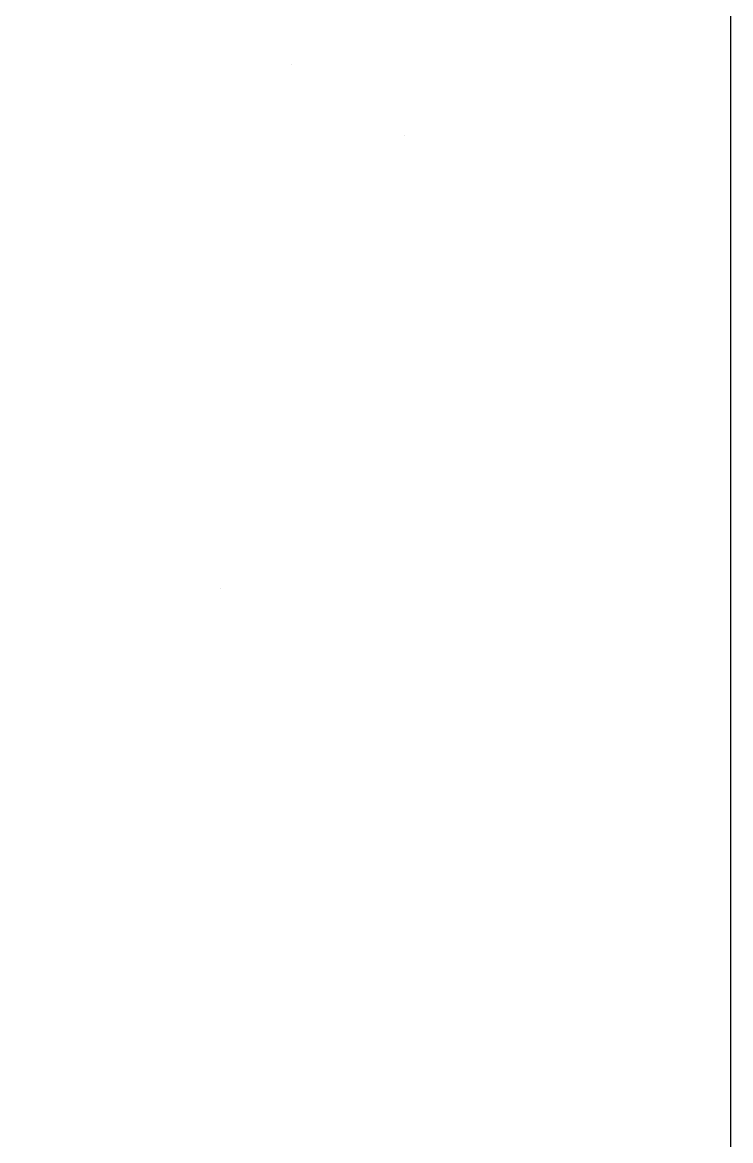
# Model space of a CAD drawing. Header units: inches. Extents: x -1597 to 5492, y -569 to 966.
# Drawn here: x 894.57 to 911.23, y -354.22 to -327.9 of the extents above; entities that cross this region are included whole.
import ezdxf

# ---------------------------------------------------------------- set-up
doc = ezdxf.new("R2010")
doc.units = ezdxf.units.IN
doc.header["$MEASUREMENT"] = 0
doc.layers.add('PDF3_Geometry', color=7, linetype='Continuous')

msp = doc.modelspace()

# ---------------------------------------------------------------- linework, layer by layer
at = {"layer": 'PDF3_Geometry', "lineweight": 25}
for points in [[(910.899339, -184.236185), (911.232673, -183.569518), (911.232673, -384.236185), (849.232673, -384.236185), (849.232673, -184.236185)], [(911.232673, -335.236518), (911.232673, -335.236185)]]:
    msp.add_lwpolyline(points, close=True, dxfattribs=at)
for points in [[(900.899339, -328.902852), (900.899339, -328.903185)], [(903.566006, -330.569518), (903.566006, -330.569852)], [(899.232673, -341.236185), (899.232673, -341.236518)], [(911.232673, -343.902852), (911.232673, -343.903185)], [(911.232673, -352.569518), (911.232673, -352.569852)]]:
    msp.add_lwpolyline(points, dxfattribs=at)

doc.saveas('drawing.dxf')
